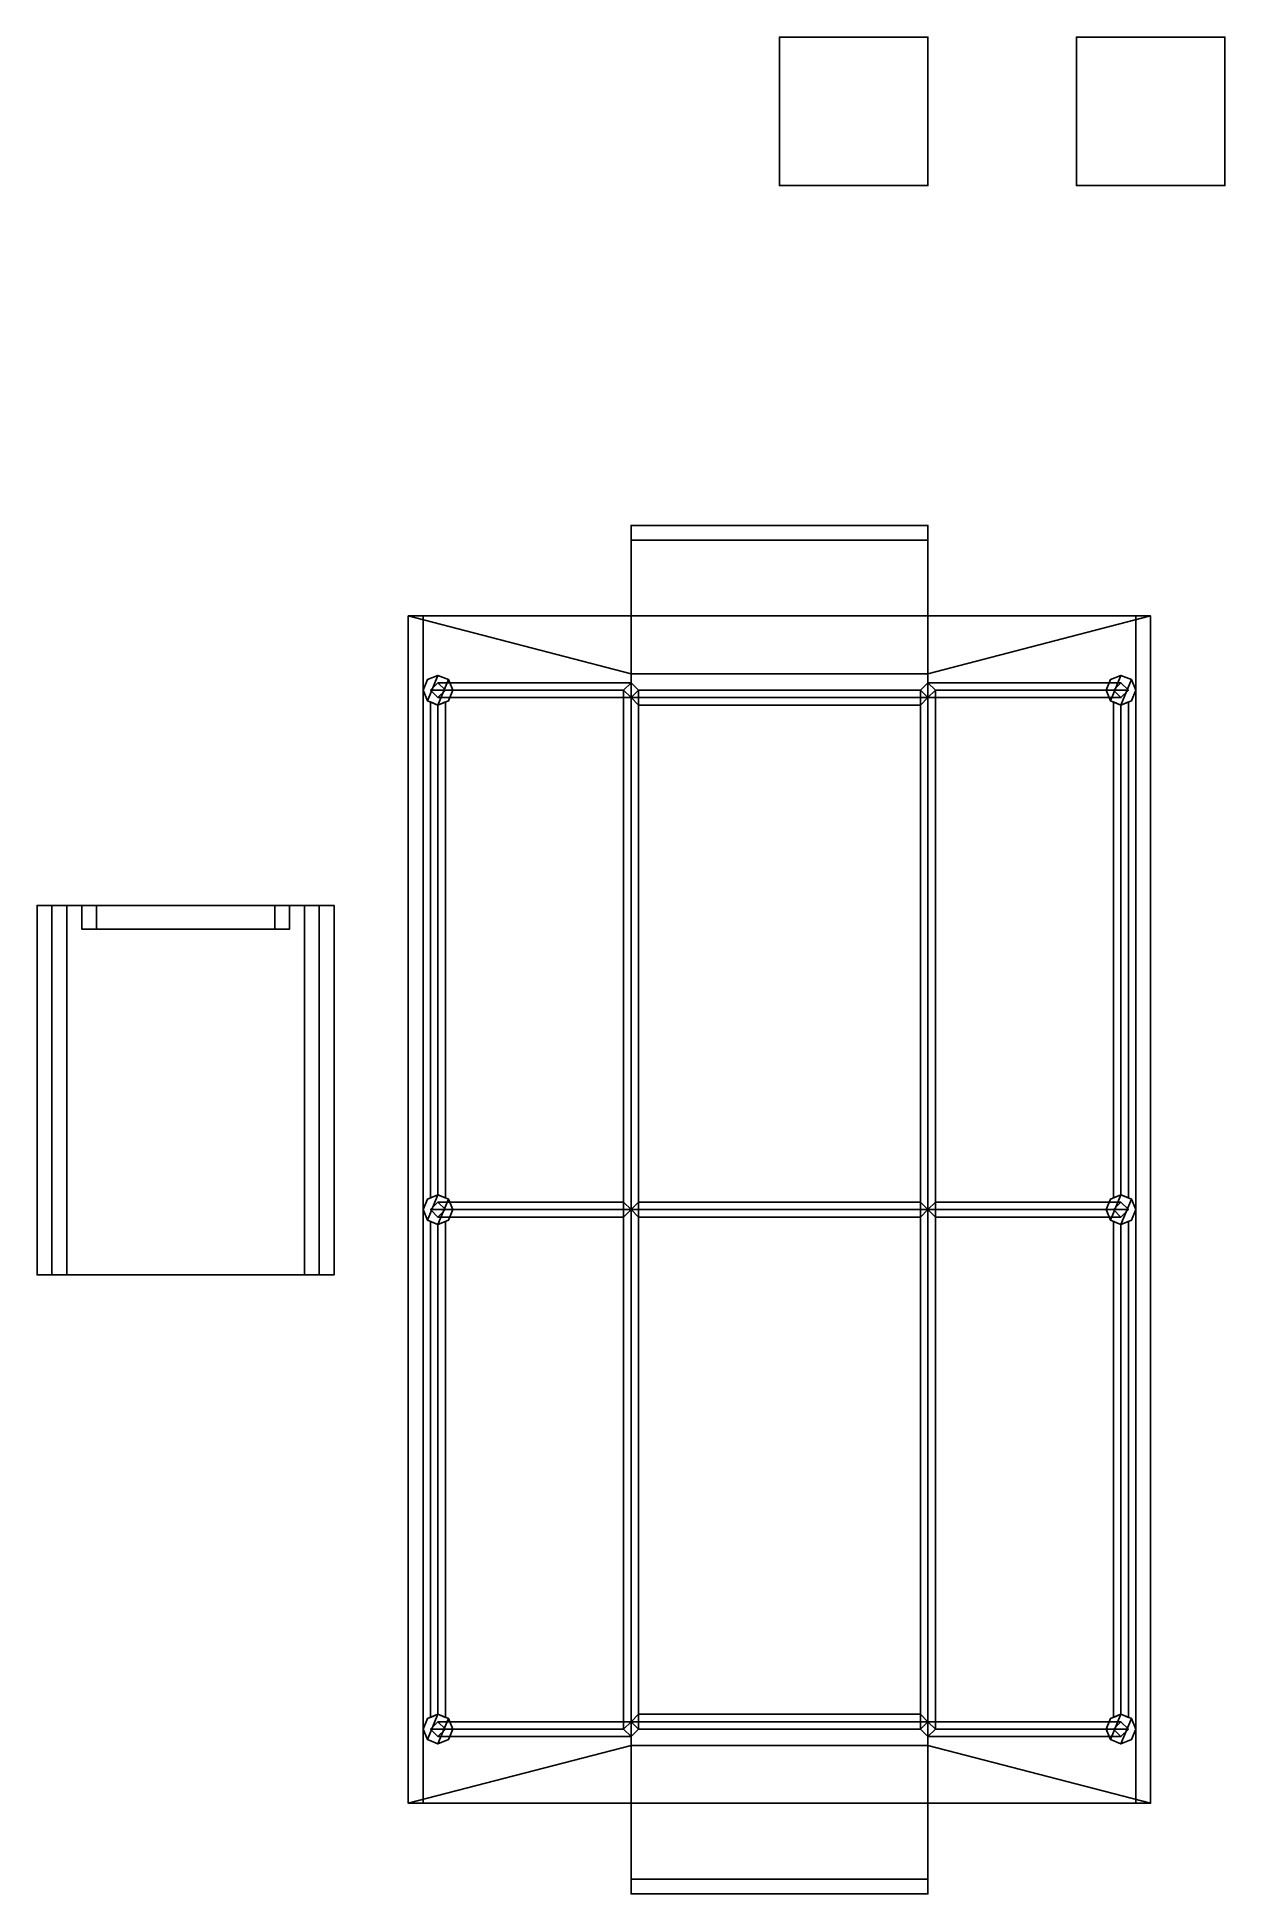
# Model space of a CAD drawing. Header units: millimetres. Extents: x -5 to 3, y -4.6 to 7.9.
import ezdxf

# ---------------------------------------------------------------- set-up
doc = ezdxf.new("R2010")
doc.units = ezdxf.units.MM
doc.layers.add('roof', color=3, linetype='Continuous')

msp = doc.modelspace()

# ---------------------------------------------------------------- linework, layer by layer
for points in [[(1, 7.9, 1), (1, 7.9), (0, 7.9), (0, 7.9, 1)], [(1, 7.9), (1, 6.9), (0, 6.9), (0, 7.9)], [(0, 7.9), (0, 6.9), (0, 6.9, 1), (0, 7.9, 1)], [(0, 7.9, 1), (0, 6.9, 1), (1, 6.9, 1), (1, 7.9, 1)], [(1, 6.9, 1), (1, 6.9), (1, 7.9), (1, 7.9, 1)], [(3, 7.9), (3, 6.9), (2, 6.9), (2, 7.9)], [(2, 7.9), (2, 6.9), (3, 6.9), (3, 7.9)], [(0, 6.9, 1), (0, 6.9), (1, 6.9), (1, 6.9, 1)], [(-1, 4.51), (-1, 3.61, 0.6), (-1, 3.61, 0.7), (-1, 4.61)], [(-1, 4.61), (-1, 3.61, 0.7), (1, 3.61, 0.7), (1, 4.61)], [(1, 4.51), (1, 3.61, 0.6), (-1, 3.61, 0.6), (-1, 4.51)], [(1, 3.61, 0.7), (1, 3.61, 0.6), (1, 4.51), (1, 4.61)], [(-2.5, 4, 0.5), (-2.5, -4, 0.5), (-2.5, -4, 0.7), (-2.5, 4, 0.7)], [(-2.5, 4, 0.7), (-2.5, -4, 0.7), (-1, -3.61, 0.7), (-1, 3.61, 0.7)], [(-1, 4, 0.7), (-1, 4, 0.5), (-2.5, 4, 0.5), (-2.5, 4, 0.7)], [(-1, 3.61, 0.5), (-1, -3.61, 0.5), (-2.5, -4, 0.5), (-2.5, 4, 0.5)], [(-1, 3.61, 0.5), (-1, 3.61, 0.5), (-2.5, 4, 0.5), (-1, 4, 0.5)], [(-1, 4, 0.7), (-2.5, 4, 0.7), (-1, 3.61, 0.7)], [(-1, 3.61, 0.7), (-1, 3.61, 0.5), (-1, 4, 0.5), (-1, 4, 0.7)], [(2.5, 4, 0.5), (2.5, -4, 0.5), (1, -3.61, 0.5), (1, 3.61, 0.5)], [(1, 3.61, 0.7), (1, -3.61, 0.7), (2.5, -4, 0.7), (2.5, 4, 0.7)], [(2.5, 4, 0.7), (2.5, 4, 0.5), (1, 4, 0.5), (1, 4, 0.7)], [(1, 4, 0.7), (1, 4, 0.5), (1, 3.61, 0.5), (1, 3.61, 0.7)], [(1, 4, 0.7), (1, 3.61, 0.7), (2.5, 4, 0.7)], [(2.5, 4, 0.5), (2.5, 4, 0.5), (1, 3.61, 0.5), (1, 4, 0.5)], [(2.5, -4, 0.7), (2.5, -4, 0.5), (2.5, 4, 0.5), (2.5, 4, 0.7)], [(-2.371, 3.571, 2), (-2.4, 3.5, 2), (-2.371, 3.429, 2), (-2.3, 3.6, 2)], [(-2.371, 3.571, 0.7), (-2.4, 3.5, 0.7), (-2.4, 3.5, 2), (-2.371, 3.571, 2)], [(-2.371, 3.571), (-2.4, 3.5), (-2.4, 3.5, 0.5), (-2.371, 3.571, 0.5)], [(-2.3, 3.6, 0.7), (-2.371, 3.571, 0.7), (-2.371, 3.571, 2), (-2.3, 3.6, 2)], [(-2.3, 3.6), (-2.371, 3.571), (-2.371, 3.571, 0.5), (-2.3, 3.6, 0.5)], [(-2.3, 3.6, 2), (-2.371, 3.429, 2), (-2.3, 3.4, 2), (-2.229, 3.571, 2)], [(-2.3, 3.55, 2), (-2.35, 3.5, 2), (-1.05, 3.5, 2.95), (-1, 3.55, 2.9)], [(-2.229, 3.571, 0.7), (-2.3, 3.6, 0.7), (-2.3, 3.6, 2), (-2.229, 3.571, 2)], [(-2.229, 3.571), (-2.3, 3.6), (-2.3, 3.6, 0.5), (-2.229, 3.571, 0.5)], [(-2.229, 3.571, 2), (-2.3, 3.4, 2), (-2.229, 3.429, 2), (-2.2, 3.5, 2)], [(-2.25, 3.5, 2), (-2.3, 3.55, 2), (-1, 3.55, 2.9), (-1.05, 3.5, 2.85)], [(-2.2, 3.5, 0.7), (-2.229, 3.571, 0.7), (-2.229, 3.571, 2), (-2.2, 3.5, 2)], [(-2.2, 3.5), (-2.229, 3.571), (-2.229, 3.571, 0.5), (-2.2, 3.5, 0.5)], [(-2.221, 3.55, 1.95), (-2.2, 3.5, 2), (-1.05, 3.5, 2), (-1, 3.55, 1.95)], [(-2.2, 3.5, 1.9), (-2.221, 3.55, 1.95), (-1, 3.55, 1.95), (-1.05, 3.5, 1.9)], [(-1, 3.55, 0.7), (-1.05, 3.5, 0.7), (-1.05, 3.5, 2.95), (-1, 3.55, 3)], [(-1.05, -3.5, 2.95), (-1, -3.55, 3), (-1, 3.55, 3), (-1.05, 3.5, 2.95)], [(-1, 3.55), (-1.05, 3.5), (-1.05, 3.5, 0.5), (-1, 3.55, 0.5)], [(1, 3.61, 0.6), (1, 3.61, 0.5), (-1, 3.61, 0.5), (-1, 3.61, 0.6)], [(1, 3.61, 0.5), (1, -3.61, 0.5), (-1, -3.61, 0.5), (-1, 3.61, 0.5)], [(-1, 3.61, 0.7), (-1, -3.61, 0.7), (1, -3.61, 0.7), (1, 3.61, 0.7)], [(-0.95, 3.5, 0.7), (-1, 3.55, 0.7), (-1, 3.55, 3), (-0.95, 3.5, 2.95)], [(-1, -3.55, 3), (-0.95, -3.5, 2.95), (-0.95, 3.5, 2.95), (-1, 3.55, 3)], [(-0.95, 3.5), (-1, 3.55), (-1, 3.55, 0.5), (-0.95, 3.5, 0.5)], [(1, 3.55, 0.7), (0.95, 3.5, 0.7), (0.95, 3.5, 2.95), (1, 3.55, 3)], [(0.95, -3.5, 2.95), (1, -3.55, 3), (1, 3.55, 3), (0.95, 3.5, 2.95)], [(1, 3.55), (0.95, 3.5), (0.95, 3.5, 0.5), (1, 3.55, 0.5)], [(1.05, 3.5, 0.7), (1, 3.55, 0.7), (1, 3.55, 3), (1.05, 3.5, 2.95)], [(2.3, 3.55, 2), (2.25, 3.5, 2), (1.05, 3.5, 2.85), (1, 3.55, 2.9)], [(2.35, 3.5, 2), (2.3, 3.55, 2), (1, 3.55, 2.9), (1.05, 3.5, 2.95)], [(1, -3.55, 3), (1.05, -3.5, 2.95), (1.05, 3.5, 2.95), (1, 3.55, 3)], [(1.05, 3.5), (1, 3.55), (1, 3.55, 0.5), (1.05, 3.5, 0.5)], [(2.221, 3.55, 1.95), (2.2, 3.5, 1.9), (1.05, 3.5, 1.9), (1, 3.55, 1.95)], [(2.2, 3.5, 2), (2.221, 3.55, 1.95), (1, 3.55, 1.95), (1.05, 3.5, 2)], [(2.229, 3.571, 2), (2.2, 3.5, 2), (2.229, 3.429, 2), (2.3, 3.6, 2)], [(2.229, 3.571, 0.7), (2.2, 3.5, 0.7), (2.2, 3.5, 2), (2.229, 3.571, 2)], [(2.229, 3.571), (2.2, 3.5), (2.2, 3.5, 0.5), (2.229, 3.571, 0.5)], [(2.3, 3.6, 0.7), (2.229, 3.571, 0.7), (2.229, 3.571, 2), (2.3, 3.6, 2)], [(2.3, 3.6), (2.229, 3.571), (2.229, 3.571, 0.5), (2.3, 3.6, 0.5)], [(2.3, 3.6, 2), (2.229, 3.429, 2), (2.3, 3.4, 2), (2.371, 3.571, 2)], [(2.371, 3.571, 0.7), (2.3, 3.6, 0.7), (2.3, 3.6, 2), (2.371, 3.571, 2)], [(2.371, 3.571), (2.3, 3.6), (2.3, 3.6, 0.5), (2.371, 3.571, 0.5)], [(2.371, 3.571, 2), (2.3, 3.4, 2), (2.371, 3.429, 2), (2.4, 3.5, 2)], [(2.4, 3.5, 0.7), (2.371, 3.571, 0.7), (2.371, 3.571, 2), (2.4, 3.5, 2)], [(2.4, 3.5), (2.371, 3.571), (2.371, 3.571, 0.5), (2.4, 3.5, 0.5)], [(-2.4, 3.5, 0.7), (-2.371, 3.429, 0.7), (-2.371, 3.429, 2), (-2.4, 3.5, 2)], [(-2.4, 3.5), (-2.371, 3.429), (-2.371, 3.429, 0.5), (-2.4, 3.5, 0.5)], [(-2.371, 3.429, 0.7), (-2.3, 3.4, 0.7), (-2.3, 3.4, 2), (-2.371, 3.429, 2)], [(-2.371, 3.429), (-2.3, 3.4), (-2.3, 3.4, 0.5), (-2.371, 3.429, 0.5)], [(-2.35, 3.5, 2), (-2.3, 3.45, 2), (-1, 3.45, 2.9), (-1.05, 3.5, 2.95)], [(-2.3, 3.4, 2), (-2.35, 3.421, 1.95), (-2.35, 0.079, 1.95), (-2.3, 0.1, 2)], [(-2.35, 3.421, 1.95), (-2.3, 3.4, 1.9), (-2.3, 0.1, 1.9), (-2.35, 0.079, 1.95)], [(-2.3, 3.45, 2), (-2.25, 3.5, 2), (-1.05, 3.5, 2.85), (-1, 3.45, 2.9)], [(-2.3, 3.4, 0.7), (-2.229, 3.429, 0.7), (-2.229, 3.429, 2), (-2.3, 3.4, 2)], [(-2.3, 3.4), (-2.229, 3.429), (-2.229, 3.429, 0.5), (-2.3, 3.4, 0.5)], [(-2.25, 3.421, 1.95), (-2.3, 3.4, 2), (-2.3, 0.1, 2), (-2.25, 0.079, 1.95)], [(-2.3, 3.4, 1.9), (-2.25, 3.421, 1.95), (-2.25, 0.079, 1.95), (-2.3, 0.1, 1.9)], [(-2.229, 3.429, 0.7), (-2.2, 3.5, 0.7), (-2.2, 3.5, 2), (-2.229, 3.429, 2)], [(-2.229, 3.429), (-2.2, 3.5), (-2.2, 3.5, 0.5), (-2.229, 3.429, 0.5)], [(-2.2, 3.5, 2), (-2.221, 3.45, 1.95), (-1, 3.45, 1.95), (-1.05, 3.5, 2)], [(-2.221, 3.45, 1.95), (-2.2, 3.5, 1.9), (-1.05, 3.5, 1.9), (-1, 3.45, 1.95)], [(-1.05, 3.5, 0.7), (-1, 3.45, 0.7), (-1, 3.45, 2.9), (-1.05, 3.5, 2.95)], [(-1, -3.45, 2.9), (-1.05, -3.5, 2.95), (-1.05, 3.5, 2.95), (-1, 3.45, 2.9)], [(-1.05, 3.5), (-1, 3.45), (-1, 3.45, 0.5), (-1.05, 3.5, 0.5)], [(-1, 3.45, 0.7), (-0.95, 3.5, 0.7), (-0.95, 3.5, 2.95), (-1, 3.45, 2.9)], [(1, 3.45, 3), (0.95, 3.5, 2.95), (-0.95, 3.5, 2.95), (-1, 3.45, 3)], [(0.95, 3.5, 2.95), (1, 3.45, 2.9), (-1, 3.45, 2.9), (-0.95, 3.5, 2.95)], [(-0.95, -3.5, 2.95), (-1, -3.45, 2.9), (-1, 3.45, 2.9), (-0.95, 3.5, 2.95)], [(-1, 3.45), (-0.95, 3.5), (-0.95, 3.5, 0.5), (-1, 3.45, 0.5)], [(0.95, 3.4, 2.95), (1, 3.45, 3), (-1, 3.45, 3), (-0.95, 3.4, 2.95)], [(1, 3.45, 2.9), (0.95, 3.4, 2.95), (-0.95, 3.4, 2.95), (-1, 3.45, 2.9)], [(0.95, 3.5, 0.7), (1, 3.45, 0.7), (1, 3.45, 2.9), (0.95, 3.5, 2.95)], [(1, -3.45, 2.9), (0.95, -3.5, 2.95), (0.95, 3.5, 2.95), (1, 3.45, 2.9)], [(0.95, 3.5), (1, 3.45), (1, 3.45, 0.5), (0.95, 3.5, 0.5)], [(1, 3.45, 0.7), (1.05, 3.5, 0.7), (1.05, 3.5, 2.95), (1, 3.45, 2.9)], [(2.25, 3.5, 2), (2.3, 3.45, 2), (1, 3.45, 2.9), (1.05, 3.5, 2.85)], [(2.3, 3.45, 2), (2.35, 3.5, 2), (1.05, 3.5, 2.95), (1, 3.45, 2.9)], [(1.05, -3.5, 2.95), (1, -3.45, 2.9), (1, 3.45, 2.9), (1.05, 3.5, 2.95)], [(1, 3.45), (1.05, 3.5), (1.05, 3.5, 0.5), (1, 3.45, 0.5)], [(2.2, 3.5, 1.9), (2.221, 3.45, 1.95), (1, 3.45, 1.95), (1.05, 3.5, 1.9)], [(2.221, 3.45, 1.95), (2.2, 3.5, 2), (1.05, 3.5, 2), (1, 3.45, 1.95)], [(2.2, 3.5, 0.7), (2.229, 3.429, 0.7), (2.229, 3.429, 2), (2.2, 3.5, 2)], [(2.2, 3.5), (2.229, 3.429), (2.229, 3.429, 0.5), (2.2, 3.5, 0.5)], [(2.229, 3.429, 0.7), (2.3, 3.4, 0.7), (2.3, 3.4, 2), (2.229, 3.429, 2)], [(2.229, 3.429), (2.3, 3.4), (2.3, 3.4, 0.5), (2.229, 3.429, 0.5)], [(2.3, 3.4, 2), (2.25, 3.421, 1.95), (2.25, 0.079, 1.95), (2.3, 0.1, 2)], [(2.25, 3.421, 1.95), (2.3, 3.4, 1.9), (2.3, 0.1, 1.9), (2.25, 0.079, 1.95)], [(2.3, 3.4, 0.7), (2.371, 3.429, 0.7), (2.371, 3.429, 2), (2.3, 3.4, 2)], [(2.3, 3.4), (2.371, 3.429), (2.371, 3.429, 0.5), (2.3, 3.4, 0.5)], [(2.35, 3.421, 1.95), (2.3, 3.4, 2), (2.3, 0.1, 2), (2.35, 0.079, 1.95)], [(2.3, 3.4, 1.9), (2.35, 3.421, 1.95), (2.35, 0.079, 1.95), (2.3, 0.1, 1.9)], [(2.371, 3.429, 0.7), (2.4, 3.5, 0.7), (2.4, 3.5, 2), (2.371, 3.429, 2)], [(2.371, 3.429), (2.4, 3.5), (2.4, 3.5, 0.5), (2.371, 3.429, 0.5)], [(-5, 2.05, 0.1), (-5, -0.44, 0.1), (-4.9, -0.44, 0.2), (-4.9, 2.05, 0.2)], [(-3.3, 2.05, 0.1), (-3, 2.05), (-5, 2.05), (-4.7, 2.05, 0.1)], [(-5, 2.05), (-5, -0.44), (-5, -0.44, 0.1), (-5, 2.05, 0.1)], [(-4.7, 2.05, 0.1), (-5, 2.05), (-5, 2.05, 0.1), (-4.9, 2.05, 0.2)], [(-4.9, 2.05, 0.2), (-4.9, -0.44, 0.2), (-4.9, -0.44, 0.3), (-4.9, 2.05, 1.9)], [(-4.9, 2.05, 1.9), (-4.9, -0.44, 0.3), (-4.8, -0.44, 0.4), (-4.8, 2.05, 2)], [(-4.7, 2.05, 1.7), (-4.7, 2.05, 0.1), (-4.9, 2.05, 0.2), (-4.9, 2.05, 1.9)], [(-4.6, 2.05, 1.8), (-4.7, 2.05, 1.7), (-4.9, 2.05, 1.9), (-4.8, 2.05, 2)], [(-4.8, 2.05, 2), (-4.8, -0.44, 0.4), (-3.2, -0.44, 0.4), (-3.2, 2.05, 2)], [(-3.4, 2.05, 1.8), (-4.6, 2.05, 1.8), (-4.8, 2.05, 2), (-3.2, 2.05, 2)], [(-4.6, 1.89, 1.7), (-4.7, 1.89, 1.6), (-4.7, 2.05, 1.7), (-4.6, 2.05, 1.8)], [(-4.7, 1.89, 1.6), (-4.7, 1.89), (-4.7, 2.05, 0.1), (-4.7, 2.05, 1.7)], [(-4.7, 1.89), (-3.3, 1.89), (-3.3, 2.05, 0.1), (-4.7, 2.05, 0.1)], [(-3.4, 1.89, 1.7), (-4.6, 1.89, 1.7), (-4.6, 2.05, 1.8), (-3.4, 2.05, 1.8)], [(-3.3, 2.05, 1.7), (-3.4, 2.05, 1.8), (-3.2, 2.05, 2), (-3.1, 2.05, 1.9)], [(-3.3, 1.89, 1.6), (-3.4, 1.89, 1.7), (-3.4, 2.05, 1.8), (-3.3, 2.05, 1.7)], [(-3.3, 2.05, 0.1), (-3.1, 2.05, 0.2), (-3, 2.05, 0.1), (-3, 2.05)], [(-3.1, 2.05, 1.9), (-3.1, 2.05, 0.2), (-3.3, 2.05, 0.1), (-3.3, 2.05, 1.7)], [(-3.3, 1.89), (-3.3, 1.89, 1.6), (-3.3, 2.05, 1.7), (-3.3, 2.05, 0.1)], [(-3.2, -0.44, 0.4), (-3.1, -0.44, 0.3), (-3.1, 2.05, 1.9), (-3.2, 2.05, 2)], [(-3.1, -0.44, 0.2), (-3, -0.44, 0.1), (-3, 2.05, 0.1), (-3.1, 2.05, 0.2)], [(-3.1, -0.44, 0.3), (-3.1, -0.44, 0.2), (-3.1, 2.05, 0.2), (-3.1, 2.05, 1.9)], [(-3, -0.44, 0.1), (-3, -0.44), (-3, 2.05), (-3, 2.05, 0.1)], [(-4.7, 1.89, 1.6), (-4.7, 1.89), (-3.3, 1.89), (-3.3, 1.89, 1.6)], [(-4.6, 1.89, 1.7), (-4.7, 1.89, 1.6), (-3.3, 1.89, 1.6), (-3.4, 1.89, 1.7)], [(-2.371, 0.071, 2), (-2.4, 0, 2), (-2.371, -0.071, 2), (-2.3, 0.1, 2)], [(-2.371, 0.071, 0.7), (-2.4, 0, 0.7), (-2.4, 0, 2), (-2.371, 0.071, 2)], [(-2.371, 0.071), (-2.4, 0), (-2.4, 0, 0.5), (-2.371, 0.071, 0.5)], [(-2.4, 0, 0.7), (-2.371, -0.071, 0.7), (-2.371, -0.071, 2), (-2.4, 0, 2)], [(-2.4, 0), (-2.371, -0.071), (-2.371, -0.071, 0.5), (-2.4, 0, 0.5)], [(-2.3, 0.1, 0.7), (-2.371, 0.071, 0.7), (-2.371, 0.071, 2), (-2.3, 0.1, 2)], [(-2.3, 0.1), (-2.371, 0.071), (-2.371, 0.071, 0.5), (-2.3, 0.1, 0.5)], [(-2.3, 0.1, 2), (-2.371, -0.071, 2), (-2.3, -0.1, 2), (-2.229, 0.071, 2)], [(-2.3, 0.05, 2), (-2.35, 0, 2), (-1, 0, 3), (-1.05, 0.05, 2.95)], [(-2.35, 0, 2), (-2.3, -0.05, 2), (-1.05, -0.05, 2.95), (-1, 0, 3)], [(-2.229, 0.071, 0.7), (-2.3, 0.1, 0.7), (-2.3, 0.1, 2), (-2.229, 0.071, 2)], [(-2.229, 0.071), (-2.3, 0.1), (-2.3, 0.1, 0.5), (-2.229, 0.071, 0.5)], [(-2.229, 0.071, 2), (-2.3, -0.1, 2), (-2.229, -0.071, 2), (-2.2, 0, 2)], [(-2.25, 0, 2), (-2.3, 0.05, 2), (-1.05, 0.05, 2.95), (-1, 0, 2.9)], [(-2.3, -0.05, 2), (-2.25, 0, 2), (-1, 0, 2.9), (-1.05, -0.05, 2.95)], [(-2.2, 0, 0.7), (-2.229, 0.071, 0.7), (-2.229, 0.071, 2), (-2.2, 0, 2)], [(-2.2, 0), (-2.229, 0.071), (-2.229, 0.071, 0.5), (-2.2, 0, 0.5)], [(-2.229, -0.071, 0.7), (-2.2, 0, 0.7), (-2.2, 0, 2), (-2.229, -0.071, 2)], [(-2.229, -0.071), (-2.2, 0), (-2.2, 0, 0.5), (-2.229, -0.071, 0.5)], [(1, 0, 3), (0.95, 0.05, 2.95), (-0.95, 0.05, 2.95), (-1, 0, 3)], [(0.95, 0.05, 2.95), (1, 0, 2.9), (-1, 0, 2.9), (-0.95, 0.05, 2.95)], [(0.95, -0.05, 2.95), (1, 0, 3), (-1, 0, 3), (-0.95, -0.05, 2.95)], [(1, 0, 2.9), (0.95, -0.05, 2.95), (-0.95, -0.05, 2.95), (-1, 0, 2.9)], [(2.3, 0.05, 2), (2.25, 0, 2), (1, 0, 2.9), (1.05, 0.05, 2.95)], [(2.35, 0, 2), (2.3, 0.05, 2), (1.05, 0.05, 2.95), (1, 0, 3)], [(2.25, 0, 2), (2.3, -0.05, 2), (1.05, -0.05, 2.95), (1, 0, 2.9)], [(2.3, -0.05, 2), (2.35, 0, 2), (1, 0, 3), (1.05, -0.05, 2.95)], [(2.229, 0.071, 2), (2.2, 0, 2), (2.229, -0.071, 2), (2.3, 0.1, 2)], [(2.229, 0.071, 0.7), (2.2, 0, 0.7), (2.2, 0, 2), (2.229, 0.071, 2)], [(2.229, 0.071), (2.2, 0), (2.2, 0, 0.5), (2.229, 0.071, 0.5)], [(2.2, 0, 0.7), (2.229, -0.071, 0.7), (2.229, -0.071, 2), (2.2, 0, 2)], [(2.2, 0), (2.229, -0.071), (2.229, -0.071, 0.5), (2.2, 0, 0.5)], [(2.3, 0.1, 0.7), (2.229, 0.071, 0.7), (2.229, 0.071, 2), (2.3, 0.1, 2)], [(2.3, 0.1), (2.229, 0.071), (2.229, 0.071, 0.5), (2.3, 0.1, 0.5)], [(2.3, 0.1, 2), (2.229, -0.071, 2), (2.3, -0.1, 2), (2.371, 0.071, 2)], [(2.371, 0.071, 0.7), (2.3, 0.1, 0.7), (2.3, 0.1, 2), (2.371, 0.071, 2)], [(2.371, 0.071), (2.3, 0.1), (2.3, 0.1, 0.5), (2.371, 0.071, 0.5)], [(2.371, 0.071, 2), (2.3, -0.1, 2), (2.371, -0.071, 2), (2.4, 0, 2)], [(2.4, 0, 0.7), (2.371, 0.071, 0.7), (2.371, 0.071, 2), (2.4, 0, 2)], [(2.4, 0), (2.371, 0.071), (2.371, 0.071, 0.5), (2.4, 0, 0.5)], [(2.371, -0.071, 0.7), (2.4, 0, 0.7), (2.4, 0, 2), (2.371, -0.071, 2)], [(2.371, -0.071), (2.4, 0), (2.4, 0, 0.5), (2.371, -0.071, 0.5)], [(-2.371, -0.071, 0.7), (-2.3, -0.1, 0.7), (-2.3, -0.1, 2), (-2.371, -0.071, 2)], [(-2.371, -0.071), (-2.3, -0.1), (-2.3, -0.1, 0.5), (-2.371, -0.071, 0.5)], [(-2.3, -0.1, 2), (-2.35, -0.079, 1.95), (-2.35, -3.421, 1.95), (-2.3, -3.4, 2)], [(-2.35, -0.079, 1.95), (-2.3, -0.1, 1.9), (-2.3, -3.4, 1.9), (-2.35, -3.421, 1.95)], [(-2.3, -0.1, 0.7), (-2.229, -0.071, 0.7), (-2.229, -0.071, 2), (-2.3, -0.1, 2)], [(-2.3, -0.1), (-2.229, -0.071), (-2.229, -0.071, 0.5), (-2.3, -0.1, 0.5)], [(-2.25, -0.079, 1.95), (-2.3, -0.1, 2), (-2.3, -3.4, 2), (-2.25, -3.421, 1.95)], [(-2.3, -0.1, 1.9), (-2.25, -0.079, 1.95), (-2.25, -3.421, 1.95), (-2.3, -3.4, 1.9)], [(2.229, -0.071, 0.7), (2.3, -0.1, 0.7), (2.3, -0.1, 2), (2.229, -0.071, 2)], [(2.229, -0.071), (2.3, -0.1), (2.3, -0.1, 0.5), (2.229, -0.071, 0.5)], [(2.3, -0.1, 2), (2.25, -0.079, 1.95), (2.25, -3.421, 1.95), (2.3, -3.4, 2)], [(2.25, -0.079, 1.95), (2.3, -0.1, 1.9), (2.3, -3.4, 1.9), (2.25, -3.421, 1.95)], [(2.3, -0.1, 0.7), (2.371, -0.071, 0.7), (2.371, -0.071, 2), (2.3, -0.1, 2)], [(2.3, -0.1), (2.371, -0.071), (2.371, -0.071, 0.5), (2.3, -0.1, 0.5)], [(2.35, -0.079, 1.95), (2.3, -0.1, 2), (2.3, -3.4, 2), (2.35, -3.421, 1.95)], [(2.3, -0.1, 1.9), (2.35, -0.079, 1.95), (2.35, -3.421, 1.95), (2.3, -3.4, 1.9)], [(-4.9, -0.44, 0.2), (-5, -0.44, 0.1), (-3, -0.44, 0.1), (-3.1, -0.44, 0.2)], [(-5, -0.44, 0.1), (-5, -0.44), (-3, -0.44), (-3, -0.44, 0.1)], [(-4.9, -0.44, 0.3), (-4.9, -0.44, 0.2), (-3.1, -0.44, 0.2), (-3.1, -0.44, 0.3)], [(-4.8, -0.44, 0.4), (-4.9, -0.44, 0.3), (-3.1, -0.44, 0.3), (-3.2, -0.44, 0.4)], [(-2.371, -3.429, 2), (-2.4, -3.5, 2), (-2.371, -3.571, 2), (-2.3, -3.4, 2)], [(-2.371, -3.429, 0.7), (-2.4, -3.5, 0.7), (-2.4, -3.5, 2), (-2.371, -3.429, 2)], [(-2.371, -3.429), (-2.4, -3.5), (-2.4, -3.5, 0.5), (-2.371, -3.429, 0.5)], [(-2.4, -3.5, 0.7), (-2.371, -3.571, 0.7), (-2.371, -3.571, 2), (-2.4, -3.5, 2)], [(-2.4, -3.5), (-2.371, -3.571), (-2.371, -3.571, 0.5), (-2.4, -3.5, 0.5)], [(-2.3, -3.4, 0.7), (-2.371, -3.429, 0.7), (-2.371, -3.429, 2), (-2.3, -3.4, 2)], [(-2.3, -3.4), (-2.371, -3.429), (-2.371, -3.429, 0.5), (-2.3, -3.4, 0.5)], [(-2.3, -3.4, 2), (-2.371, -3.571, 2), (-2.3, -3.6, 2), (-2.229, -3.429, 2)], [(-2.3, -3.45, 2), (-2.35, -3.5, 2), (-1.05, -3.5, 2.95), (-1, -3.45, 2.9)], [(-2.35, -3.5, 2), (-2.3, -3.55, 2), (-1, -3.55, 2.9), (-1.05, -3.5, 2.95)], [(-2.229, -3.429, 0.7), (-2.3, -3.4, 0.7), (-2.3, -3.4, 2), (-2.229, -3.429, 2)], [(-2.229, -3.429), (-2.3, -3.4), (-2.3, -3.4, 0.5), (-2.229, -3.429, 0.5)], [(-2.229, -3.429, 2), (-2.3, -3.6, 2), (-2.229, -3.571, 2), (-2.2, -3.5, 2)], [(-2.25, -3.5, 2), (-2.3, -3.45, 2), (-1, -3.45, 2.9), (-1.05, -3.5, 2.85)], [(-2.3, -3.55, 2), (-2.25, -3.5, 2), (-1.05, -3.5, 2.85), (-1, -3.55, 2.9)], [(-2.2, -3.5, 0.7), (-2.229, -3.429, 0.7), (-2.229, -3.429, 2), (-2.2, -3.5, 2)], [(-2.2, -3.5), (-2.229, -3.429), (-2.229, -3.429, 0.5), (-2.2, -3.5, 0.5)], [(-2.229, -3.571, 0.7), (-2.2, -3.5, 0.7), (-2.2, -3.5, 2), (-2.229, -3.571, 2)], [(-2.229, -3.571), (-2.2, -3.5), (-2.2, -3.5, 0.5), (-2.229, -3.571, 0.5)], [(-2.221, -3.45, 1.95), (-2.2, -3.5, 2), (-1.05, -3.5, 2), (-1, -3.45, 1.95)], [(-2.2, -3.5, 1.9), (-2.221, -3.45, 1.95), (-1, -3.45, 1.95), (-1.05, -3.5, 1.9)], [(-2.2, -3.5, 2), (-2.221, -3.55, 1.95), (-1, -3.55, 1.95), (-1.05, -3.5, 2)], [(-2.221, -3.55, 1.95), (-2.2, -3.5, 1.9), (-1.05, -3.5, 1.9), (-1, -3.55, 1.95)], [(-1, -3.45, 0.7), (-1.05, -3.5, 0.7), (-1.05, -3.5, 2.95), (-1, -3.45, 2.9)], [(-1, -3.45), (-1.05, -3.5), (-1.05, -3.5, 0.5), (-1, -3.45, 0.5)], [(-1.05, -3.5, 0.7), (-1, -3.55, 0.7), (-1, -3.55, 3), (-1.05, -3.5, 2.95)], [(-1.05, -3.5), (-1, -3.55), (-1, -3.55, 0.5), (-1.05, -3.5, 0.5)], [(1, -3.45, 3), (0.95, -3.4, 2.95), (-0.95, -3.4, 2.95), (-1, -3.45, 3)], [(0.95, -3.4, 2.95), (1, -3.45, 2.9), (-1, -3.45, 2.9), (-0.95, -3.4, 2.95)], [(-0.95, -3.5, 0.7), (-1, -3.45, 0.7), (-1, -3.45, 2.9), (-0.95, -3.5, 2.95)], [(0.95, -3.5, 2.95), (1, -3.45, 3), (-1, -3.45, 3), (-0.95, -3.5, 2.95)], [(1, -3.45, 2.9), (0.95, -3.5, 2.95), (-0.95, -3.5, 2.95), (-1, -3.45, 2.9)], [(-0.95, -3.5), (-1, -3.45), (-1, -3.45, 0.5), (-0.95, -3.5, 0.5)], [(-1, -3.55, 0.7), (-0.95, -3.5, 0.7), (-0.95, -3.5, 2.95), (-1, -3.55, 3)], [(-1, -3.55), (-0.95, -3.5), (-0.95, -3.5, 0.5), (-1, -3.55, 0.5)], [(1, -3.45, 0.7), (0.95, -3.5, 0.7), (0.95, -3.5, 2.95), (1, -3.45, 2.9)], [(1, -3.45), (0.95, -3.5), (0.95, -3.5, 0.5), (1, -3.45, 0.5)], [(0.95, -3.5, 0.7), (1, -3.55, 0.7), (1, -3.55, 3), (0.95, -3.5, 2.95)], [(0.95, -3.5), (1, -3.55), (1, -3.55, 0.5), (0.95, -3.5, 0.5)], [(1.05, -3.5, 0.7), (1, -3.45, 0.7), (1, -3.45, 2.9), (1.05, -3.5, 2.95)], [(2.3, -3.45, 2), (2.25, -3.5, 2), (1.05, -3.5, 2.85), (1, -3.45, 2.9)], [(2.35, -3.5, 2), (2.3, -3.45, 2), (1, -3.45, 2.9), (1.05, -3.5, 2.95)], [(1.05, -3.5), (1, -3.45), (1, -3.45, 0.5), (1.05, -3.5, 0.5)], [(2.2, -3.5, 2), (2.221, -3.45, 1.95), (1, -3.45, 1.95), (1.05, -3.5, 2)], [(2.221, -3.45, 1.95), (2.2, -3.5, 1.9), (1.05, -3.5, 1.9), (1, -3.45, 1.95)], [(1, -3.55, 0.7), (1.05, -3.5, 0.7), (1.05, -3.5, 2.95), (1, -3.55, 3)], [(2.25, -3.5, 2), (2.3, -3.55, 2), (1, -3.55, 2.9), (1.05, -3.5, 2.85)], [(2.3, -3.55, 2), (2.35, -3.5, 2), (1.05, -3.5, 2.95), (1, -3.55, 2.9)], [(1, -3.55), (1.05, -3.5), (1.05, -3.5, 0.5), (1, -3.55, 0.5)], [(2.221, -3.55, 1.95), (2.2, -3.5, 2), (1.05, -3.5, 2), (1, -3.55, 1.95)], [(2.2, -3.5, 1.9), (2.221, -3.55, 1.95), (1, -3.55, 1.95), (1.05, -3.5, 1.9)], [(2.229, -3.429, 2), (2.2, -3.5, 2), (2.229, -3.571, 2), (2.3, -3.4, 2)], [(2.229, -3.429, 0.7), (2.2, -3.5, 0.7), (2.2, -3.5, 2), (2.229, -3.429, 2)], [(2.229, -3.429), (2.2, -3.5), (2.2, -3.5, 0.5), (2.229, -3.429, 0.5)], [(2.2, -3.5, 0.7), (2.229, -3.571, 0.7), (2.229, -3.571, 2), (2.2, -3.5, 2)], [(2.2, -3.5), (2.229, -3.571), (2.229, -3.571, 0.5), (2.2, -3.5, 0.5)], [(2.3, -3.4, 0.7), (2.229, -3.429, 0.7), (2.229, -3.429, 2), (2.3, -3.4, 2)], [(2.3, -3.4), (2.229, -3.429), (2.229, -3.429, 0.5), (2.3, -3.4, 0.5)], [(2.3, -3.4, 2), (2.229, -3.571, 2), (2.3, -3.6, 2), (2.371, -3.429, 2)], [(2.371, -3.429, 0.7), (2.3, -3.4, 0.7), (2.3, -3.4, 2), (2.371, -3.429, 2)], [(2.371, -3.429), (2.3, -3.4), (2.3, -3.4, 0.5), (2.371, -3.429, 0.5)], [(2.371, -3.429, 2), (2.3, -3.6, 2), (2.371, -3.571, 2), (2.4, -3.5, 2)], [(2.4, -3.5, 0.7), (2.371, -3.429, 0.7), (2.371, -3.429, 2), (2.4, -3.5, 2)], [(2.4, -3.5), (2.371, -3.429), (2.371, -3.429, 0.5), (2.4, -3.5, 0.5)], [(2.371, -3.571, 0.7), (2.4, -3.5, 0.7), (2.4, -3.5, 2), (2.371, -3.571, 2)], [(2.371, -3.571), (2.4, -3.5), (2.4, -3.5, 0.5), (2.371, -3.571, 0.5)], [(-2.5, -4, 0.5), (-2.5, -4, 0.5), (-1, -3.61, 0.5), (-1, -4, 0.5)], [(-2.5, -4, 0.7), (-2.5, -4, 0.7), (-1, -4, 0.7), (-1, -3.61, 0.7)], [(-2.371, -3.571, 0.7), (-2.3, -3.6, 0.7), (-2.3, -3.6, 2), (-2.371, -3.571, 2)], [(-2.371, -3.571), (-2.3, -3.6), (-2.3, -3.6, 0.5), (-2.371, -3.571, 0.5)], [(-2.3, -3.6, 0.7), (-2.229, -3.571, 0.7), (-2.229, -3.571, 2), (-2.3, -3.6, 2)], [(-2.3, -3.6), (-2.229, -3.571), (-2.229, -3.571, 0.5), (-2.3, -3.6, 0.5)], [(-1, -3.61, 0.6), (-1, -3.61, 0.5), (1, -3.61, 0.5), (1, -3.61, 0.6)], [(-1, -4, 0.7), (-1, -4, 0.5), (-1, -3.61, 0.5), (-1, -3.61, 0.7)], [(1, -4.61), (1, -3.61, 0.7), (-1, -3.61, 0.7), (-1, -4.61)], [(-1, -4.51), (-1, -3.61, 0.6), (1, -3.61, 0.6), (1, -4.51)], [(-1, -3.61, 0.7), (-1, -3.61, 0.6), (-1, -4.51), (-1, -4.61)], [(1, -3.61, 0.7), (1, -3.61, 0.5), (1, -4, 0.5), (1, -4, 0.7)], [(1, -4, 0.5), (1, -3.61, 0.5), (2.5, -4, 0.5)], [(1, -3.61, 0.7), (1, -4, 0.7), (2.5, -4, 0.7)], [(1, -4.51), (1, -3.61, 0.6), (1, -3.61, 0.7), (1, -4.61)], [(2.229, -3.571, 0.7), (2.3, -3.6, 0.7), (2.3, -3.6, 2), (2.229, -3.571, 2)], [(2.229, -3.571), (2.3, -3.6), (2.3, -3.6, 0.5), (2.229, -3.571, 0.5)], [(2.3, -3.6, 0.7), (2.371, -3.571, 0.7), (2.371, -3.571, 2), (2.3, -3.6, 2)], [(2.3, -3.6), (2.371, -3.571), (2.371, -3.571, 0.5), (2.3, -3.6, 0.5)], [(-2.5, -4, 0.7), (-2.5, -4, 0.5), (-1, -4, 0.5), (-1, -4, 0.7)], [(1, -4, 0.7), (1, -4, 0.5), (2.5, -4, 0.5), (2.5, -4, 0.7)]]:
    msp.add_3dface(points)
at = {"layer": 'roof'}
for points in [[(-1, 4, 3.1), (-1, 4, 3), (-2.4, 4, 2), (-2.4, 4, 2.1)], [(-2.4, 4, 2.1), (-2.4, -4, 2.1), (-1, -4, 3.1), (-1, 4, 3.1)], [(-2.4, 4, 2), (-2.4, -4, 2), (-2.4, -4, 2.1), (-2.4, 4, 2.1)], [(-1, 4, 3), (-1, -4, 3), (-2.4, -4, 2), (-2.4, 4, 2)], [(-1, 4, 3.1), (-1, -4, 3.1), (1, -4, 3.1), (1, 4, 3.1)], [(1, 4, 3.1), (1, 4, 3), (-1, 4, 3), (-1, 4, 3.1)], [(1, 4, 3), (1, -4, 3), (-1, -4, 3), (-1, 4, 3)], [(2.4, -4, 2.1), (2.4, 4, 2.1), (1, 4, 3.1), (1, -4, 3.1)], [(2.4, 4, 2.1), (2.4, 4, 2), (1, 4, 3), (1, 4, 3.1)], [(1, -4, 3), (1, 4, 3), (2.4, 4, 2), (2.4, -4, 2)], [(2.4, -4, 2), (2.4, 4, 2), (2.4, 4, 2.1), (2.4, -4, 2.1)], [(-2.4, -4, 2.1), (-2.4, -4, 2), (-1, -4, 3), (-1, -4, 3.1)], [(-1, -4, 3.1), (-1, -4, 3), (1, -4, 3), (1, -4, 3.1)], [(1, -4, 3.1), (1, -4, 3), (2.4, -4, 2), (2.4, -4, 2.1)]]:
    msp.add_3dface(points, dxfattribs=at)

doc.saveas('drawing.dxf')
